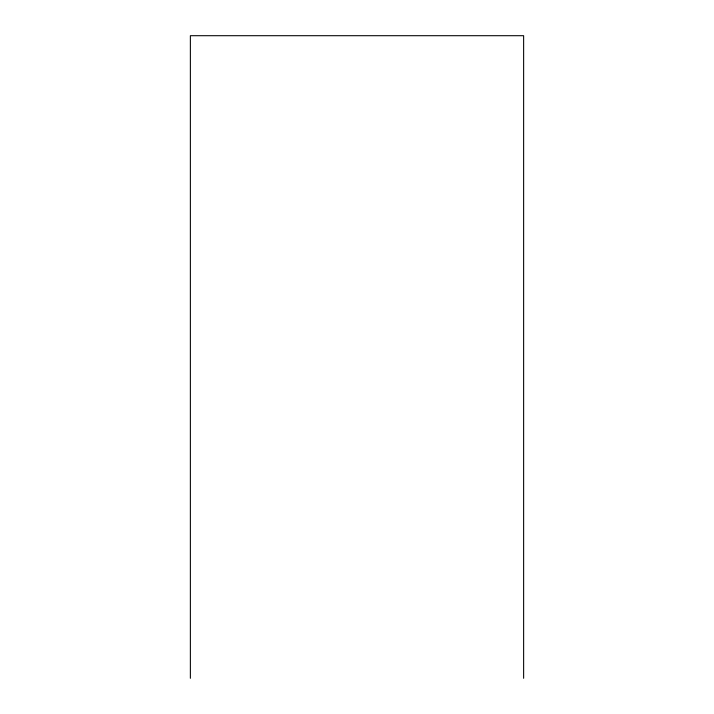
<?xml version="1.0" encoding="UTF-8"?>
<svg xmlns="http://www.w3.org/2000/svg" width="714" height="714" viewBox="0 0 714 714"><rect width="100%" height="100%" fill="white"/><g stroke="black" fill="none" stroke-linecap="round" stroke-linejoin="round"><path stroke-width="1.07" d="M523.63 678.3L523.63 35.7L190.37 35.7L190.37 678.3"/></g></svg>
